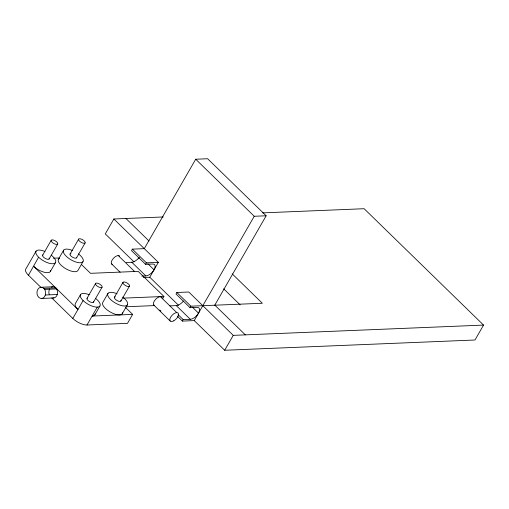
<?xml version="1.0" encoding="UTF-8"?>
<svg xmlns="http://www.w3.org/2000/svg" width="509" height="509" viewBox="0 0 509 509"><rect width="100%" height="100%" fill="white"/><g stroke="black" fill="none" stroke-linecap="round" stroke-linejoin="round"><path stroke-width="0.76" d="M36.05 251.211L25.762 269.096A11.268 4.53 29.9 0 0 28.319 275.095L40.968 287.42M28.466 275.229L38.608 257.21A11.268 4.53 29.9 0 1 38.595 250.078L38.735 250.072A11.268 4.53 29.9 0 1 44.996 251.491M42.68 255.124L51.25 240.223M49.118 258.979L57.689 244.078A3.754 1.508 29.9 0 0 53.636 240.121A3.754 1.508 29.9 0 0 52.083 242.246A3.754 1.508 29.9 0 0 57.689 244.078M50.327 271.564L55.468 262.625M58.51 259.087L63.657 250.148M70.096 253.997L78.666 239.096M76.535 257.853L85.105 242.952A3.754 1.508 29.9 0 0 81.046 239.001A3.754 1.508 29.9 0 0 79.499 241.12A3.754 1.508 29.9 0 0 85.105 242.952M82.973 261.709L77.826 270.654A11.268 4.53 29.9 0 1 64.249 267.759A11.268 4.53 29.9 0 1 59.534 258.337M163.243 216.961L113.851 218.985L105.28 233.892L134.026 261.906M80.607 294.463L75.459 303.402A11.268 4.53 29.9 0 0 77.947 309.504L33.607 266.29A11.268 4.53 29.9 0 0 44.55 272.34A11.268 4.53 29.9 0 0 50.639 270.387M125.303 307.239L132.645 314.397L127.504 323.336L86.982 325.003A11.268 4.53 29.9 0 1 72.806 318.449L83.094 300.564M87.026 298.344L95.597 283.437M93.465 302.2L102.035 287.292A3.754 1.508 29.9 0 0 97.976 283.341A3.754 1.508 29.9 0 0 96.43 285.466A3.754 1.508 29.9 0 0 102.035 287.292M86.982 325.003L97.27 307.118M214.741 305.209L266.162 215.784L207.627 158.738L195.71 159.222L144.289 248.653L132.372 249.136L131.513 250.632L145.561 264.324L152.713 264.025A7.508 3.697 -45.7 0 1 154.049 269.795A7.508 3.697 -45.7 0 1 145.854 275.948L141.884 276.113M94.738 315.02L99.879 306.081M107.997 293.362L102.856 302.308A11.268 4.53 29.9 0 0 111.115 312.488A11.268 4.53 29.9 0 0 122.535 312.723M114.436 297.218L123.006 282.317M138.442 258.814L139.224 257.459M120.875 301.073L129.445 286.166A3.754 1.508 29.9 0 0 125.392 282.215A3.754 1.508 29.9 0 0 123.84 284.34A3.754 1.508 29.9 0 0 129.445 286.166M145.561 264.324L146.414 262.829L158.337 262.339L149.767 277.246L143.411 277.507M122.173 313.868L127.314 304.929M162.829 298.382L163.936 296.467L138.181 271.367L90.507 273.32L81.459 264.508M177.272 316.159L182.33 321.09L194.253 320.6L224.685 350.262L474.98 339.999L483.55 325.092L233.256 335.361L188.775 292.007L176.852 292.497L175.999 293.986L190.048 307.678L197.199 307.385A7.508 3.697 -45.7 0 1 198.535 313.15A7.508 3.697 -45.7 0 1 190.341 319.308L183.189 319.601L178.131 314.67M182.33 321.09L183.189 319.601M190.048 307.678L190.9 306.183L262.351 303.256L232.238 273.899M194.253 320.6L254.246 216.268L266.162 215.784M224.685 350.262L233.256 335.361M262.504 212.889L364.145 208.715L483.55 325.092M53.458 258.197L59.019 257.968M126.245 262.485L131.806 262.262A7.508 3.697 -45.7 0 0 138.951 257.649M40.625 287.273L52.542 286.79M43.857 288.387L44.677 289.424A5.631 4.352 87.7 0 1 42.323 298.35A5.631 4.352 87.7 0 1 37.017 291.644A5.631 4.352 87.7 0 1 43.857 288.387L55.78 287.897L56.601 288.934A5.631 4.352 87.7 0 1 57.027 295.175A5.631 4.352 87.7 0 1 52.739 297.95M44.677 289.424L56.601 288.934M45.346 295.004L57.262 294.52M41.954 298.439L53.871 297.95M123.343 298.134L163.936 296.467M126.079 306.755L154.431 305.591M169.936 305.877L176.292 305.616A7.508 3.697 -45.7 0 0 183.437 301.01M132.645 314.397L92.123 316.057A11.268 4.53 29.9 0 0 95.126 313.881M195.71 159.222L254.246 216.268M223.667 288.807L240.146 304.866M125.927 218.488L149.035 241.012M214.893 305.203L245.332 334.865M113.851 218.985L158.337 262.339M147.871 263.77L154.049 269.795M192.357 307.124L198.535 313.15M132.372 249.136L146.414 262.829M176.852 292.497L190.9 306.183M149.767 277.246L178.513 305.26M131.806 262.262L145.854 275.948M176.292 305.616L190.341 319.308M118.215 255.543L134.605 271.513A5.631 2.774 -45.7 0 0 133.587 271.704M160.36 296.613L176.75 312.59M159.737 309.962L160.869 311.063M111.63 263.955L120.105 272.22M153.775 305.031L170.159 321.007M51.772 297.95L72.806 318.449M49.227 294.526A5.631 4.352 87.7 0 1 49.697 288.947M51.454 287.171A5.631 4.352 87.7 0 1 55.78 287.897M154.38 305.445A5.631 2.774 -45.7 0 1 155.977 298.974A5.631 2.774 -45.7 0 1 162.136 297.822M95.399 298.261A11.268 4.53 29.9 0 1 96.895 307.124A11.268 4.53 29.9 0 1 81.09 298.153A11.268 4.53 29.9 0 1 89.1 294.692M38.748 257.344A11.268 4.53 29.9 0 0 51.95 263.751A11.268 4.53 29.9 0 0 54.38 258.267L52.764 256.485A11.268 4.53 29.9 0 0 51.231 255.155M49.131 258.108A3.754 1.508 29.9 0 1 45.435 258.521A3.754 1.508 29.9 0 1 43.017 254.875M78.405 253.87A11.268 4.53 29.9 0 1 79.856 262.778A11.268 4.53 29.9 0 1 64.019 253.577A11.268 4.53 29.9 0 1 72.749 250.587M76.655 257.471A3.754 1.508 29.9 0 1 72.004 256.892A3.754 1.508 29.9 0 1 70.974 253.647M122.745 297.091A11.268 4.53 29.9 0 1 124.196 305.998A11.268 4.53 29.9 0 1 108.36 296.798A11.268 4.53 29.9 0 1 117.095 293.808M120.894 300.202A3.754 1.508 29.9 0 1 116.765 300.374A3.754 1.508 29.9 0 1 115.314 296.862M93.478 301.328A3.754 1.508 29.9 0 1 89.775 301.735A3.754 1.508 29.9 0 1 87.363 298.089M112.234 264.368A5.631 2.774 -45.7 0 1 113.322 258.438A5.631 2.774 -45.7 0 1 119.66 256.065M173.734 320.855A5.631 2.774 -45.7 0 0 178.188 313.111A5.631 2.774 -45.7 0 0 170.598 317.202A5.631 2.774 -45.7 0 0 173.734 320.855"/></g></svg>
